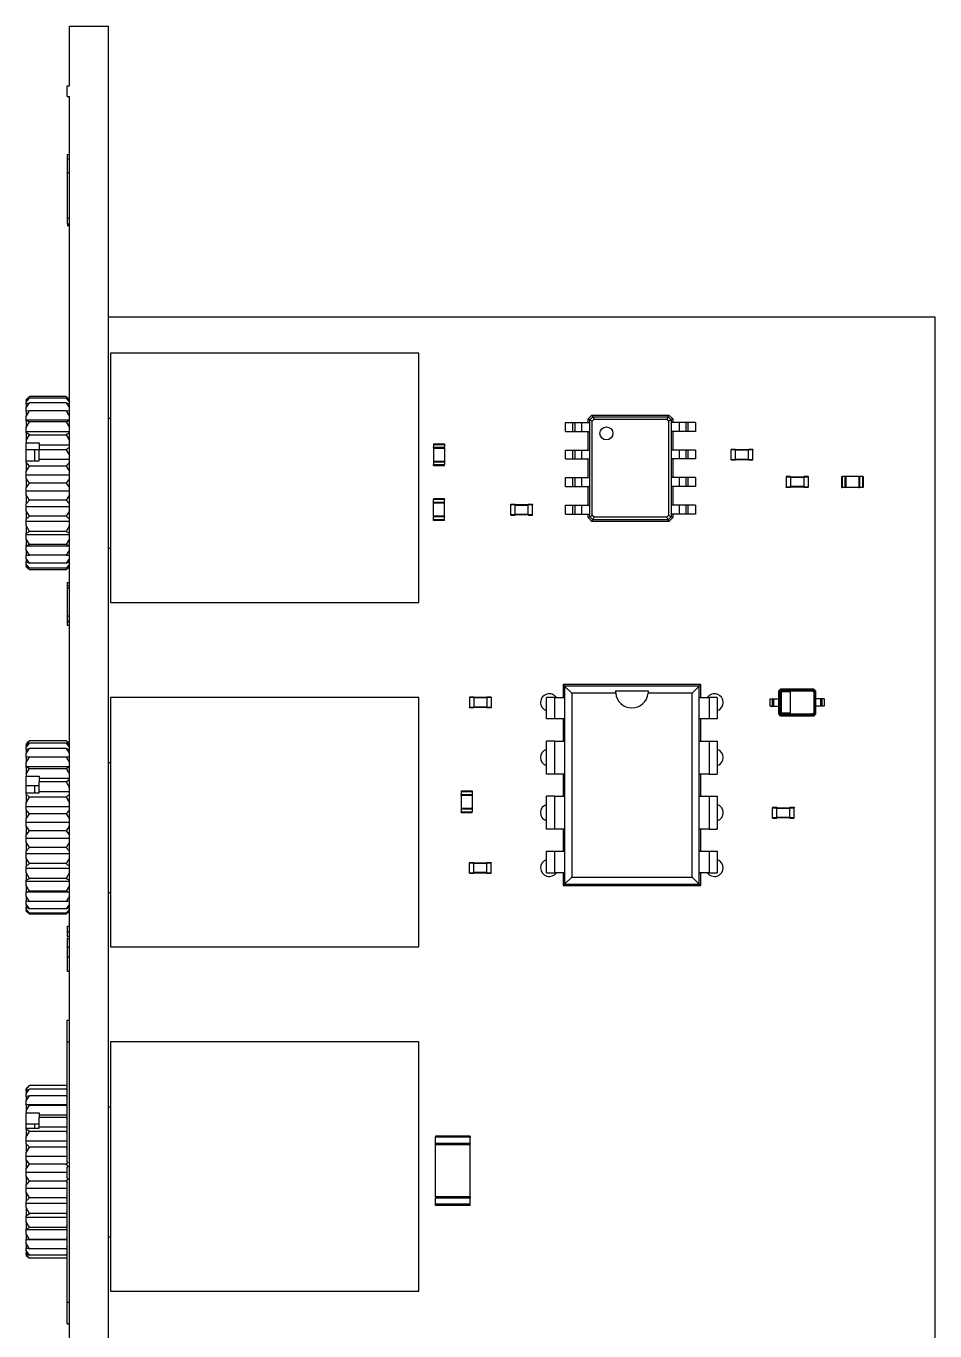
# Model space of a CAD drawing. Extents: x 399 to 630, y 430 to 560.
# Drawn here: x 588.4 to 630.3, y 499.4 to 559.5 of the extents above; entities that cross this region are included whole.
import ezdxf

# ---------------------------------------------------------------- set-up
doc = ezdxf.new("R2010")
doc.units = 0
doc.layers.get('0').update_dxf_attribs({"linetype": 'CONTINUOUS'})

msp = doc.modelspace()

# ---------------------------------------------------------------- linework, layer by layer
at = {"color": 7, "linetype": 'CONTINUOUS'}
for p, q in [((590.442, 556.778), (590.442, 559.528)), ((590.442, 559.528), (592.241, 559.528)), ((592.241, 431.028), (592.241, 559.528)), ((590.342, 556.278), (590.342, 556.778)), ((590.342, 556.778), (590.442, 556.778)), ((590.342, 556.278), (590.442, 556.278)), ((590.442, 495.528), (590.442, 556.278)), ((590.342, 553.604), (590.442, 553.604)), ((590.342, 553.409), (590.442, 553.409)), ((590.342, 552.784), (590.442, 552.784)), ((590.342, 550.688), (590.442, 550.688)), ((590.342, 550.414), (590.442, 550.414)), ((590.342, 550.376), (590.442, 550.376)), ((590.342, 550.338), (590.442, 550.338)), ((592.241, 546.128), (630.341, 546.128)), ((630.341, 546.128), (630.341, 473.738)), ((592.341, 544.458), (592.341, 532.958)), ((606.541, 544.458), (592.341, 544.458)), ((606.541, 532.958), (606.541, 544.458)), ((588.592, 542.458), (588.442, 542.308)), ((588.442, 542.302), (588.592, 542.458)), ((588.442, 542.187), (588.592, 542.381)), ((588.592, 542.381), (588.442, 542.27)), ((588.442, 542.308), (588.442, 542.302)), ((588.442, 542.27), (588.442, 542.302)), ((588.442, 542.27), (588.442, 542.187)), ((588.442, 542.092), (588.442, 542.187)), ((588.442, 541.928), (588.592, 542.154)), ((588.592, 542.154), (588.442, 542.092)), ((588.442, 542.092), (588.442, 541.928)), ((590.292, 542.458), (588.592, 542.458)), ((590.292, 542.381), (588.592, 542.381)), ((590.292, 542.154), (588.592, 542.154)), ((590.442, 542.308), (590.292, 542.458)), ((590.292, 542.458), (590.442, 542.302)), ((590.292, 542.381), (590.442, 542.187)), ((590.442, 542.27), (590.292, 542.381)), ((590.292, 542.154), (590.442, 541.928)), ((590.442, 542.092), (590.292, 542.154)), ((588.442, 541.774), (588.442, 541.928)), ((588.442, 541.536), (588.592, 541.785)), ((588.592, 541.785), (588.442, 541.774)), ((588.442, 541.774), (588.442, 541.536)), ((588.442, 541.358), (588.442, 541.536)), ((590.442, 541.358), (588.442, 541.358)), ((588.442, 541.328), (588.442, 541.358)), ((590.292, 541.785), (588.592, 541.785)), ((590.292, 541.785), (590.442, 541.536)), ((590.442, 541.774), (590.292, 541.785)), ((592.241, 541.458), (592.341, 541.458)), ((614.356, 541.418), (614.531, 541.593)), ((614.356, 541.418), (614.431, 541.38)), ((614.356, 541.253), (614.356, 541.418)), ((614.431, 541.38), (614.569, 541.518)), ((614.431, 541.253), (614.431, 541.38)), ((614.431, 541.38), (614.546, 541.323)), ((614.531, 541.593), (618.081, 541.593)), ((614.531, 541.593), (614.569, 541.518)), ((614.546, 541.323), (614.626, 541.403)), ((614.569, 541.518), (618.044, 541.518)), ((614.569, 541.518), (614.626, 541.403)), ((614.626, 541.403), (617.986, 541.403)), ((618.044, 541.518), (617.986, 541.403)), ((617.986, 541.403), (618.066, 541.323)), ((618.081, 541.593), (618.044, 541.518)), ((618.044, 541.518), (618.181, 541.38)), ((618.181, 541.38), (618.066, 541.323)), ((618.081, 541.593), (618.256, 541.418)), ((618.256, 541.418), (618.181, 541.38)), ((618.181, 541.38), (618.181, 541.253)), ((618.256, 541.418), (618.256, 541.253)), ((588.592, 541.287), (588.442, 541.328)), ((588.442, 541.328), (588.442, 541.026)), ((588.442, 541.026), (588.592, 541.287)), ((588.442, 540.838), (588.442, 541.026)), ((588.442, 540.838), (590.442, 540.838)), ((588.442, 540.773), (588.442, 540.838)), ((588.592, 540.681), (588.442, 540.773)), ((588.442, 540.773), (588.442, 540.417)), ((590.292, 541.287), (588.592, 541.287)), ((590.442, 541.328), (590.292, 541.287)), ((590.292, 541.287), (590.442, 541.026)), ((590.442, 540.773), (590.292, 540.681)), ((613.306, 540.843), (613.306, 541.253)), ((613.306, 541.253), (613.656, 541.253)), ((613.306, 540.843), (613.656, 540.843)), ((613.656, 540.843), (613.656, 541.253)), ((613.656, 541.253), (613.756, 541.253)), ((613.656, 540.843), (613.756, 540.843)), ((613.756, 540.843), (613.756, 541.253)), ((613.756, 541.253), (614.056, 541.253)), ((613.756, 540.843), (614.056, 540.843)), ((614.056, 540.843), (614.056, 541.253)), ((614.056, 541.253), (614.356, 541.253)), ((614.056, 540.843), (614.356, 540.843)), ((614.356, 541.253), (614.431, 541.253)), ((614.356, 540.843), (614.431, 540.843)), ((614.356, 539.983), (614.356, 540.843)), ((614.431, 540.843), (614.431, 541.253)), ((614.431, 539.983), (614.431, 540.843)), ((614.546, 536.963), (614.546, 541.323)), ((618.066, 541.323), (618.066, 536.963)), ((618.181, 541.253), (618.181, 540.843)), ((618.256, 541.253), (618.181, 541.253)), ((618.181, 540.843), (618.181, 539.983)), ((618.256, 540.843), (618.181, 540.843)), ((618.556, 541.253), (618.256, 541.253)), ((618.556, 540.843), (618.256, 540.843)), ((618.256, 540.843), (618.256, 539.983)), ((618.556, 541.253), (618.556, 540.843)), ((618.856, 541.253), (618.556, 541.253)), ((618.856, 540.843), (618.556, 540.843)), ((618.856, 541.253), (618.856, 540.843)), ((618.956, 541.253), (618.856, 541.253)), ((618.956, 540.843), (618.856, 540.843)), ((618.956, 541.253), (618.956, 540.843)), ((619.306, 541.253), (618.956, 541.253)), ((619.306, 540.843), (618.956, 540.843)), ((619.306, 541.253), (619.306, 540.843)), ((588.442, 540.417), (588.592, 540.681)), ((588.442, 540.417), (588.442, 540.318)), ((588.442, 540.318), (589.042, 540.318)), ((588.442, 540.01), (588.442, 540.318)), ((588.592, 540.681), (590.292, 540.681)), ((589.042, 540.318), (589.042, 540.227)), ((589.042, 540.227), (590.442, 540.227)), ((589.042, 540.227), (589.042, 539.99)), ((590.292, 540.681), (590.442, 540.417)), ((607.231, 540.278), (607.731, 540.278)), ((607.231, 540.278), (607.231, 540.243)), ((607.231, 540.243), (607.731, 540.243)), ((607.231, 540.243), (607.231, 540.113)), ((607.731, 540.278), (607.731, 540.243)), ((607.731, 540.243), (607.731, 540.113)), ((588.442, 540.01), (589.042, 540.01)), ((588.442, 539.486), (588.442, 540.01)), ((588.841, 539.486), (588.841, 540.01)), ((590.292, 539.99), (589.042, 539.99)), ((589.042, 539.548), (589.042, 539.99)), ((589.042, 539.486), (589.042, 539.548)), ((590.442, 539.548), (589.042, 539.548)), ((590.442, 540.128), (590.292, 539.99)), ((590.292, 539.99), (590.442, 539.733)), ((607.231, 540.078), (607.231, 540.113)), ((607.231, 540.113), (607.731, 540.113)), ((607.231, 540.078), (607.231, 539.478)), ((607.231, 540.078), (607.731, 540.078)), ((607.731, 540.078), (607.731, 540.113)), ((607.731, 540.078), (607.731, 539.478)), ((613.306, 539.573), (613.306, 539.983)), ((613.306, 539.983), (613.656, 539.983)), ((613.306, 539.573), (613.656, 539.573)), ((613.656, 539.573), (613.656, 539.983)), ((613.656, 539.983), (613.756, 539.983)), ((613.656, 539.573), (613.756, 539.573)), ((613.756, 539.573), (613.756, 539.983)), ((613.756, 539.983), (614.056, 539.983)), ((613.756, 539.573), (614.056, 539.573)), ((614.056, 539.573), (614.056, 539.983)), ((614.056, 539.983), (614.356, 539.983)), ((614.056, 539.573), (614.356, 539.573)), ((614.356, 539.983), (614.431, 539.983)), ((614.356, 538.713), (614.356, 539.573)), ((614.356, 539.573), (614.431, 539.573)), ((614.431, 539.573), (614.431, 539.983)), ((614.431, 538.713), (614.431, 539.573)), ((618.181, 539.983), (618.181, 539.573)), ((618.256, 539.983), (618.181, 539.983)), ((618.181, 539.573), (618.181, 538.713)), ((618.256, 539.573), (618.181, 539.573)), ((618.556, 539.983), (618.256, 539.983)), ((618.556, 539.573), (618.256, 539.573)), ((618.256, 539.573), (618.256, 538.713)), ((618.556, 539.983), (618.556, 539.573)), ((618.856, 539.983), (618.556, 539.983)), ((618.856, 539.573), (618.556, 539.573)), ((618.856, 539.983), (618.856, 539.573)), ((618.956, 539.983), (618.856, 539.983)), ((618.956, 539.573), (618.856, 539.573)), ((618.956, 539.983), (618.956, 539.573)), ((619.306, 539.983), (618.956, 539.983)), ((619.306, 539.573), (618.956, 539.573)), ((619.306, 539.983), (619.306, 539.573)), ((620.951, 540.028), (621.151, 540.028)), ((620.951, 540.028), (620.951, 540.008)), ((620.951, 540.008), (621.151, 540.008)), ((620.951, 539.548), (620.951, 540.008)), ((620.951, 539.548), (621.151, 539.548)), ((620.951, 539.528), (620.951, 539.548)), ((621.151, 540.028), (621.151, 540.008)), ((621.151, 539.548), (621.151, 540.008)), ((621.151, 540.008), (621.751, 540.008)), ((621.151, 539.988), (621.751, 539.988)), ((621.151, 539.568), (621.751, 539.568)), ((621.151, 539.528), (621.151, 539.548)), ((621.151, 539.548), (621.751, 539.548)), ((621.751, 540.028), (621.951, 540.028)), ((621.751, 540.028), (621.751, 540.008)), ((621.751, 540.008), (621.951, 540.008)), ((621.751, 539.548), (621.751, 540.008)), ((621.751, 539.528), (621.751, 539.548)), ((621.751, 539.548), (621.951, 539.548)), ((621.951, 540.028), (621.951, 540.008)), ((621.951, 539.548), (621.951, 540.008)), ((621.951, 539.528), (621.951, 539.548)), ((588.442, 539.486), (589.042, 539.486)), ((588.442, 539.419), (588.442, 539.486)), ((588.592, 539.24), (588.442, 539.419)), ((588.442, 539.419), (588.442, 539)), ((588.442, 539), (588.592, 539.24)), ((588.442, 538.827), (588.442, 539)), ((590.292, 539.24), (588.592, 539.24)), ((590.442, 539.419), (590.292, 539.24)), ((590.292, 539.24), (590.442, 539)), ((607.231, 539.478), (607.231, 539.443)), ((607.231, 539.478), (607.731, 539.478)), ((607.231, 539.443), (607.731, 539.443)), ((607.231, 539.443), (607.231, 539.313)), ((607.231, 539.278), (607.231, 539.313)), ((607.231, 539.313), (607.731, 539.313)), ((607.231, 539.278), (607.731, 539.278)), ((607.731, 539.478), (607.731, 539.443)), ((607.731, 539.443), (607.731, 539.313)), ((607.731, 539.278), (607.731, 539.313)), ((620.951, 539.528), (621.151, 539.528)), ((621.751, 539.528), (621.951, 539.528)), ((590.442, 538.827), (588.442, 538.827)), ((588.442, 538.673), (588.442, 538.827)), ((588.592, 538.459), (588.442, 538.673)), ((588.442, 538.673), (588.442, 538.246)), ((588.442, 538.246), (588.592, 538.459)), ((590.292, 538.459), (588.592, 538.459)), ((590.442, 538.673), (590.292, 538.459)), ((590.292, 538.459), (590.442, 538.246)), ((613.306, 538.303), (613.306, 538.713)), ((613.306, 538.713), (613.656, 538.713)), ((613.656, 538.303), (613.656, 538.713)), ((613.656, 538.713), (613.756, 538.713)), ((613.756, 538.303), (613.756, 538.713)), ((613.756, 538.713), (614.056, 538.713)), ((614.056, 538.303), (614.056, 538.713)), ((614.056, 538.713), (614.356, 538.713)), ((614.356, 538.713), (614.431, 538.713)), ((614.431, 538.303), (614.431, 538.713)), ((618.181, 538.713), (618.181, 538.303)), ((618.256, 538.713), (618.181, 538.713)), ((618.556, 538.713), (618.256, 538.713)), ((618.556, 538.713), (618.556, 538.303)), ((618.856, 538.713), (618.556, 538.713)), ((618.856, 538.713), (618.856, 538.303)), ((618.956, 538.713), (618.856, 538.713)), ((618.956, 538.713), (618.956, 538.303)), ((619.306, 538.713), (618.956, 538.713)), ((619.306, 538.713), (619.306, 538.303)), ((623.491, 538.758), (623.491, 538.738)), ((623.691, 538.758), (623.491, 538.758)), ((623.491, 538.738), (623.491, 538.278)), ((623.691, 538.738), (623.491, 538.738)), ((623.691, 538.758), (623.691, 538.738)), ((623.691, 538.738), (623.691, 538.278)), ((624.291, 538.738), (623.691, 538.738)), ((624.291, 538.718), (623.691, 538.718)), ((624.291, 538.758), (624.291, 538.738)), ((624.491, 538.758), (624.291, 538.758)), ((624.491, 538.738), (624.291, 538.738)), ((624.291, 538.738), (624.291, 538.278)), ((624.491, 538.758), (624.491, 538.738)), ((624.491, 538.738), (624.491, 538.278)), ((626.031, 538.758), (626.031, 538.258)), ((626.031, 538.758), (626.066, 538.758)), ((626.066, 538.758), (626.066, 538.258)), ((626.196, 538.758), (626.066, 538.758)), ((626.196, 538.758), (626.196, 538.258)), ((626.231, 538.758), (626.196, 538.758)), ((626.231, 538.758), (626.231, 538.258)), ((626.831, 538.758), (626.231, 538.758)), ((626.831, 538.758), (626.866, 538.758)), ((626.831, 538.758), (626.831, 538.258)), ((626.866, 538.758), (626.866, 538.258)), ((626.996, 538.758), (626.866, 538.758)), ((626.996, 538.758), (626.996, 538.258)), ((627.031, 538.758), (626.996, 538.758)), ((627.031, 538.758), (627.031, 538.258)), ((588.442, 538.092), (588.442, 538.246)), ((590.442, 538.092), (588.442, 538.092)), ((588.442, 537.919), (588.442, 538.092)), ((588.592, 537.679), (588.442, 537.919)), ((588.442, 537.919), (588.442, 537.5)), ((590.442, 537.919), (590.292, 537.679)), ((613.306, 538.303), (613.656, 538.303)), ((613.656, 538.303), (613.756, 538.303)), ((613.756, 538.303), (614.056, 538.303)), ((614.056, 538.303), (614.356, 538.303)), ((614.356, 538.303), (614.431, 538.303)), ((614.356, 537.443), (614.356, 538.303)), ((614.431, 537.443), (614.431, 538.303)), ((618.181, 538.303), (618.181, 537.443)), ((618.256, 538.303), (618.181, 538.303)), ((618.556, 538.303), (618.256, 538.303)), ((618.256, 538.303), (618.256, 537.443)), ((618.856, 538.303), (618.556, 538.303)), ((618.956, 538.303), (618.856, 538.303)), ((619.306, 538.303), (618.956, 538.303)), ((623.491, 538.258), (623.491, 538.278)), ((623.691, 538.278), (623.491, 538.278)), ((623.691, 538.258), (623.491, 538.258)), ((624.291, 538.298), (623.691, 538.298)), ((623.691, 538.258), (623.691, 538.278)), ((624.291, 538.278), (623.691, 538.278)), ((624.291, 538.258), (624.291, 538.278)), ((624.491, 538.278), (624.291, 538.278)), ((624.491, 538.258), (624.291, 538.258)), ((624.491, 538.258), (624.491, 538.278)), ((626.031, 538.258), (626.066, 538.258)), ((626.196, 538.258), (626.066, 538.258)), ((626.231, 538.258), (626.196, 538.258)), ((626.831, 538.258), (626.231, 538.258)), ((626.831, 538.258), (626.866, 538.258)), ((626.996, 538.258), (626.866, 538.258)), ((627.031, 538.258), (626.996, 538.258)), ((588.442, 537.5), (588.592, 537.679)), ((588.442, 537.371), (588.442, 537.5)), ((590.442, 537.371), (588.442, 537.371)), ((588.442, 537.186), (588.442, 537.371)), ((588.592, 536.929), (588.442, 537.186)), ((588.442, 537.186), (588.442, 536.791)), ((590.292, 537.679), (588.592, 537.679)), ((590.292, 537.679), (590.442, 537.5)), ((590.442, 537.186), (590.292, 536.929)), ((607.231, 537.738), (607.231, 537.703)), ((607.731, 537.738), (607.231, 537.738)), ((607.731, 537.703), (607.231, 537.703)), ((607.231, 537.573), (607.231, 537.703)), ((607.231, 537.538), (607.231, 537.573)), ((607.731, 537.573), (607.231, 537.573)), ((607.231, 536.938), (607.231, 537.538)), ((607.731, 537.538), (607.231, 537.538)), ((607.731, 537.738), (607.731, 537.703)), ((607.731, 537.573), (607.731, 537.703)), ((607.731, 537.538), (607.731, 537.573)), ((607.731, 536.938), (607.731, 537.538)), ((610.791, 537.488), (610.991, 537.488)), ((610.791, 537.488), (610.791, 537.468)), ((610.791, 537.468), (610.991, 537.468)), ((610.791, 537.008), (610.791, 537.468)), ((610.991, 537.488), (610.991, 537.468)), ((610.991, 537.008), (610.991, 537.468)), ((610.991, 537.468), (611.591, 537.468)), ((610.991, 537.448), (611.591, 537.448)), ((611.591, 537.488), (611.791, 537.488)), ((611.591, 537.488), (611.591, 537.468)), ((611.591, 537.468), (611.791, 537.468)), ((611.591, 537.008), (611.591, 537.468)), ((611.791, 537.488), (611.791, 537.468)), ((611.791, 537.008), (611.791, 537.468)), ((613.306, 537.033), (613.306, 537.443)), ((613.306, 537.443), (613.656, 537.443)), ((613.656, 537.033), (613.656, 537.443)), ((613.656, 537.443), (613.756, 537.443)), ((613.756, 537.033), (613.756, 537.443)), ((613.756, 537.443), (614.056, 537.443)), ((614.056, 537.033), (614.056, 537.443)), ((614.056, 537.443), (614.356, 537.443)), ((614.356, 537.443), (614.431, 537.443)), ((614.431, 537.033), (614.431, 537.443)), ((618.181, 537.443), (618.181, 537.033)), ((618.256, 537.443), (618.181, 537.443)), ((618.556, 537.443), (618.256, 537.443)), ((618.556, 537.443), (618.556, 537.033)), ((618.856, 537.443), (618.556, 537.443)), ((618.856, 537.443), (618.856, 537.033)), ((618.956, 537.443), (618.856, 537.443)), ((618.956, 537.443), (618.956, 537.033)), ((619.306, 537.443), (618.956, 537.443)), ((619.306, 537.443), (619.306, 537.033)), ((588.442, 536.791), (588.592, 536.929)), ((588.442, 536.691), (588.442, 536.791)), ((590.442, 536.691), (588.442, 536.691)), ((588.442, 536.501), (588.442, 536.691)), ((590.292, 536.929), (588.592, 536.929)), ((590.292, 536.929), (590.442, 536.791)), ((607.731, 536.938), (607.231, 536.938)), ((607.231, 536.938), (607.231, 536.903)), ((607.731, 536.903), (607.231, 536.903)), ((607.231, 536.773), (607.231, 536.903)), ((607.231, 536.738), (607.231, 536.773)), ((607.731, 536.773), (607.231, 536.773)), ((607.731, 536.738), (607.231, 536.738)), ((607.731, 536.938), (607.731, 536.903)), ((607.731, 536.773), (607.731, 536.903)), ((607.731, 536.738), (607.731, 536.773)), ((610.791, 536.988), (610.791, 537.008)), ((610.791, 537.008), (610.991, 537.008)), ((610.791, 536.988), (610.991, 536.988)), ((610.991, 537.028), (611.591, 537.028)), ((610.991, 536.988), (610.991, 537.008)), ((610.991, 537.008), (611.591, 537.008)), ((611.591, 537.008), (611.791, 537.008)), ((611.591, 536.988), (611.591, 537.008)), ((611.591, 536.988), (611.791, 536.988)), ((611.791, 536.988), (611.791, 537.008)), ((613.306, 537.033), (613.656, 537.033)), ((613.656, 537.033), (613.756, 537.033)), ((613.756, 537.033), (614.056, 537.033)), ((614.056, 537.033), (614.356, 537.033)), ((614.356, 536.868), (614.356, 537.033)), ((614.356, 537.033), (614.431, 537.033)), ((614.356, 536.868), (614.431, 536.905)), ((614.531, 536.693), (614.356, 536.868)), ((614.431, 536.905), (614.431, 537.033)), ((614.431, 536.905), (614.546, 536.963)), ((614.569, 536.768), (614.431, 536.905)), ((614.531, 536.693), (614.569, 536.768)), ((618.081, 536.693), (614.531, 536.693)), ((614.626, 536.883), (614.546, 536.963)), ((614.569, 536.768), (614.626, 536.883)), ((618.044, 536.768), (614.569, 536.768)), ((617.986, 536.883), (614.626, 536.883)), ((618.066, 536.963), (617.986, 536.883)), ((618.044, 536.768), (617.986, 536.883)), ((618.181, 536.905), (618.044, 536.768)), ((618.081, 536.693), (618.044, 536.768)), ((618.181, 536.905), (618.066, 536.963)), ((618.256, 536.868), (618.081, 536.693)), ((618.181, 537.033), (618.181, 536.905)), ((618.256, 537.033), (618.181, 537.033)), ((618.256, 536.868), (618.181, 536.905)), ((618.556, 537.033), (618.256, 537.033)), ((618.256, 537.033), (618.256, 536.868)), ((618.856, 537.033), (618.556, 537.033)), ((618.956, 537.033), (618.856, 537.033)), ((619.306, 537.033), (618.956, 537.033)), ((588.592, 536.237), (588.442, 536.501)), ((588.442, 536.501), (588.442, 536.146)), ((588.442, 536.146), (588.592, 536.237)), ((588.442, 536.08), (588.442, 536.146)), ((590.442, 536.08), (588.442, 536.08)), ((588.442, 535.892), (588.442, 536.08)), ((590.292, 536.237), (588.592, 536.237)), ((590.442, 536.501), (590.292, 536.237)), ((590.292, 536.237), (590.442, 536.146)), ((588.592, 535.631), (588.442, 535.892)), ((588.442, 535.892), (588.442, 535.59)), ((588.442, 535.59), (588.592, 535.631)), ((588.442, 535.56), (588.442, 535.59)), ((590.442, 535.56), (588.442, 535.56)), ((588.442, 535.381), (588.442, 535.56)), ((588.592, 535.133), (588.442, 535.381)), ((588.442, 535.381), (588.442, 535.144)), ((590.292, 535.631), (588.592, 535.631)), ((590.442, 535.892), (590.292, 535.631)), ((590.292, 535.631), (590.442, 535.59)), ((590.442, 535.381), (590.292, 535.133)), ((592.241, 535.458), (592.341, 535.458)), ((588.442, 535.144), (588.592, 535.133)), ((588.442, 534.989), (588.442, 535.144)), ((588.592, 534.763), (588.442, 534.989)), ((588.442, 534.989), (588.442, 534.825)), ((588.442, 534.825), (588.592, 534.763)), ((588.442, 534.73), (588.442, 534.825)), ((590.292, 535.133), (588.592, 535.133)), ((590.292, 534.763), (588.592, 534.763)), ((590.292, 535.133), (590.442, 535.144)), ((590.442, 534.989), (590.292, 534.763)), ((590.292, 534.763), (590.442, 534.825)), ((588.592, 534.535), (588.442, 534.73)), ((588.442, 534.73), (588.442, 534.646)), ((588.442, 534.646), (588.592, 534.535)), ((588.442, 534.614), (588.442, 534.646)), ((588.592, 534.458), (588.442, 534.614)), ((588.442, 534.614), (588.442, 534.608)), ((588.442, 534.608), (588.592, 534.458)), ((590.292, 534.535), (588.592, 534.535)), ((590.292, 534.458), (588.592, 534.458)), ((590.442, 534.73), (590.292, 534.535)), ((590.292, 534.535), (590.442, 534.646)), ((590.442, 534.614), (590.292, 534.458)), ((590.292, 534.458), (590.442, 534.608)), ((590.342, 533.882), (590.442, 533.882)), ((590.342, 533.739), (590.442, 533.739)), ((590.342, 533.639), (590.442, 533.639)), ((592.341, 532.958), (606.541, 532.958)), ((590.342, 532.342), (590.442, 532.342)), ((590.342, 532.093), (590.442, 532.093)), ((590.342, 532.061), (590.442, 532.061)), ((590.342, 531.907), (590.442, 531.907)), ((613.196, 529.173), (613.271, 529.098)), ((619.546, 529.173), (613.196, 529.173)), ((613.196, 529.173), (613.196, 528.576)), ((613.271, 529.098), (613.595, 528.774)), ((619.471, 529.098), (613.271, 529.098)), ((613.271, 529.098), (613.271, 528.576)), ((615.625, 528.774), (613.595, 528.774)), ((613.595, 528.774), (613.595, 520.302)), ((615.622, 528.88), (617.121, 528.88)), ((619.148, 528.774), (617.118, 528.774)), ((619.471, 529.098), (619.148, 528.774)), ((619.148, 520.302), (619.148, 528.774)), ((619.546, 529.173), (619.471, 529.098)), ((619.471, 528.576), (619.471, 529.098)), ((619.546, 528.576), (619.546, 529.173)), ((623.141, 528.878), (623.236, 528.973)), ((623.141, 528.878), (623.166, 528.865)), ((623.141, 528.523), (623.141, 528.878)), ((623.166, 528.865), (623.249, 528.948)), ((623.166, 528.865), (623.226, 528.836)), ((623.166, 528.523), (623.166, 528.865)), ((623.226, 528.836), (623.279, 528.888)), ((623.226, 527.86), (623.226, 528.836)), ((623.236, 528.973), (623.249, 528.948)), ((623.236, 528.973), (624.746, 528.973)), ((623.249, 528.948), (624.734, 528.948)), ((623.249, 528.948), (623.279, 528.888)), ((623.676, 528.838), (623.276, 528.838)), ((623.276, 527.858), (623.276, 528.838)), ((623.279, 528.888), (624.704, 528.888)), ((623.676, 527.858), (623.676, 528.838)), ((624.734, 528.948), (624.704, 528.888)), ((624.704, 528.888), (624.757, 528.836)), ((624.746, 528.973), (624.734, 528.948)), ((624.734, 528.948), (624.816, 528.865)), ((624.746, 528.973), (624.841, 528.878)), ((624.816, 528.865), (624.757, 528.836)), ((624.757, 528.836), (624.757, 527.86)), ((624.841, 528.878), (624.816, 528.865)), ((624.816, 528.865), (624.816, 528.523)), ((624.841, 528.878), (624.841, 528.523)), ((592.341, 528.583), (592.341, 517.083)), ((606.541, 528.583), (592.341, 528.583)), ((606.541, 517.083), (606.541, 528.583)), ((608.886, 528.598), (608.886, 528.578)), ((609.086, 528.598), (608.886, 528.598)), ((608.886, 528.578), (608.886, 528.118)), ((609.086, 528.578), (608.886, 528.578)), ((609.086, 528.118), (608.886, 528.118)), ((608.886, 528.098), (608.886, 528.118)), ((609.086, 528.598), (609.086, 528.578)), ((609.086, 528.578), (609.086, 528.118)), ((609.686, 528.578), (609.086, 528.578)), ((609.686, 528.558), (609.086, 528.558)), ((609.686, 528.138), (609.086, 528.138)), ((609.086, 528.098), (609.086, 528.118)), ((609.686, 528.118), (609.086, 528.118)), ((609.686, 528.598), (609.686, 528.578)), ((609.886, 528.598), (609.686, 528.598)), ((609.686, 528.578), (609.686, 528.118)), ((609.886, 528.578), (609.686, 528.578)), ((609.686, 528.098), (609.686, 528.118)), ((609.886, 528.118), (609.686, 528.118)), ((609.886, 528.598), (609.886, 528.578)), ((609.886, 528.578), (609.886, 528.118)), ((609.886, 528.098), (609.886, 528.118)), ((612.434, 527.586), (612.434, 528.576)), ((612.815, 528.576), (612.434, 528.576)), ((612.815, 527.586), (612.815, 528.576)), ((612.815, 528.576), (613.196, 528.576)), ((613.196, 528.576), (613.271, 528.576)), ((613.271, 528.576), (613.271, 527.586)), ((619.471, 527.586), (619.471, 528.576)), ((619.471, 528.576), (619.546, 528.576)), ((619.546, 528.576), (619.927, 528.576)), ((619.927, 528.576), (619.927, 527.586)), ((620.308, 528.576), (619.927, 528.576)), ((620.308, 528.576), (620.308, 527.586)), ((622.741, 528.173), (622.741, 528.523)), ((622.741, 528.523), (622.851, 528.523)), ((622.741, 528.173), (622.851, 528.173)), ((622.851, 528.173), (622.851, 528.523)), ((622.851, 528.523), (622.921, 528.523)), ((622.851, 528.173), (622.921, 528.173)), ((622.921, 528.173), (622.921, 528.523)), ((622.921, 528.523), (623.141, 528.523)), ((622.921, 528.173), (623.141, 528.173)), ((623.141, 528.523), (623.166, 528.523)), ((623.141, 528.173), (623.141, 528.523)), ((623.141, 528.173), (623.166, 528.173)), ((623.141, 527.818), (623.141, 528.173)), ((623.166, 528.173), (623.166, 528.523)), ((623.166, 527.83), (623.166, 528.173)), ((624.816, 528.523), (624.816, 528.173)), ((624.841, 528.523), (624.816, 528.523)), ((624.816, 528.173), (624.816, 527.83)), ((624.841, 528.173), (624.816, 528.173)), ((624.841, 528.523), (624.841, 528.173)), ((625.061, 528.523), (624.841, 528.523)), ((625.061, 528.173), (624.841, 528.173)), ((624.841, 528.173), (624.841, 527.818)), ((625.061, 528.523), (625.061, 528.173)), ((625.131, 528.523), (625.061, 528.523)), ((625.131, 528.173), (625.061, 528.173)), ((625.131, 528.523), (625.131, 528.173)), ((625.241, 528.523), (625.131, 528.523)), ((625.241, 528.173), (625.131, 528.173)), ((625.241, 528.523), (625.241, 528.173)), ((609.086, 528.098), (608.886, 528.098)), ((609.886, 528.098), (609.686, 528.098)), ((612.815, 527.586), (612.434, 527.586)), ((613.196, 527.586), (612.815, 527.586)), ((613.196, 527.586), (613.196, 526.57)), ((613.271, 527.586), (613.196, 527.586)), ((613.271, 527.586), (613.271, 526.57)), ((619.471, 526.57), (619.471, 527.586)), ((619.546, 527.586), (619.471, 527.586)), ((619.927, 527.586), (619.546, 527.586)), ((619.546, 526.57), (619.546, 527.586)), ((620.308, 527.586), (619.927, 527.586)), ((623.141, 527.818), (623.166, 527.83)), ((623.236, 527.723), (623.141, 527.818)), ((623.166, 527.83), (623.226, 527.86)), ((623.249, 527.748), (623.166, 527.83)), ((623.279, 527.808), (623.226, 527.86)), ((623.236, 527.723), (623.249, 527.748)), ((624.746, 527.723), (623.236, 527.723)), ((623.249, 527.748), (623.279, 527.808)), ((624.734, 527.748), (623.249, 527.748)), ((623.676, 527.858), (623.276, 527.858)), ((624.704, 527.808), (623.279, 527.808)), ((624.757, 527.86), (624.704, 527.808)), ((624.734, 527.748), (624.704, 527.808)), ((624.816, 527.83), (624.734, 527.748)), ((624.746, 527.723), (624.734, 527.748)), ((624.841, 527.818), (624.746, 527.723)), ((624.816, 527.83), (624.757, 527.86)), ((624.841, 527.818), (624.816, 527.83)), ((588.442, 526.417), (588.592, 526.58)), ((588.491, 526.482), (588.442, 526.433)), ((588.442, 526.274), (588.592, 526.475)), ((588.592, 526.475), (588.442, 526.372)), ((588.442, 526.433), (588.442, 526.417)), ((588.442, 526.372), (588.442, 526.417)), ((588.442, 526.372), (588.442, 526.274)), ((588.592, 526.58), (588.492, 526.481)), ((590.292, 526.58), (588.592, 526.58)), ((590.292, 526.475), (588.592, 526.475)), ((590.292, 526.58), (590.442, 526.417)), ((590.392, 526.481), (590.292, 526.58)), ((590.292, 526.475), (590.442, 526.274)), ((590.442, 526.372), (590.292, 526.475)), ((590.442, 526.433), (590.393, 526.482)), ((612.434, 525.046), (612.434, 526.57)), ((612.815, 526.57), (612.434, 526.57)), ((612.815, 525.046), (612.815, 526.57)), ((612.815, 526.57), (613.196, 526.57)), ((613.196, 526.57), (613.271, 526.57)), ((613.271, 526.57), (613.271, 525.046)), ((619.471, 525.046), (619.471, 526.57)), ((619.471, 526.57), (619.546, 526.57)), ((619.546, 526.57), (619.927, 526.57)), ((619.927, 526.57), (620.308, 526.57)), ((619.927, 526.57), (619.927, 525.046)), ((620.308, 526.57), (620.308, 525.046)), ((588.442, 526.167), (588.442, 526.274)), ((588.442, 525.989), (588.592, 526.22)), ((588.592, 526.22), (588.442, 526.167)), ((588.442, 526.167), (588.442, 525.989)), ((588.442, 525.824), (588.442, 525.989)), ((588.442, 525.573), (588.592, 525.825)), ((588.592, 525.825), (588.442, 525.824)), ((588.442, 525.824), (588.442, 525.573)), ((590.292, 526.22), (588.592, 526.22)), ((590.292, 525.825), (588.592, 525.825)), ((590.292, 526.22), (590.442, 525.989)), ((590.442, 526.167), (590.292, 526.22)), ((590.292, 525.825), (590.442, 525.573)), ((590.442, 525.824), (590.292, 525.825)), ((588.442, 525.392), (588.442, 525.573)), ((588.442, 525.392), (590.442, 525.392)), ((588.442, 525.356), (588.442, 525.392)), ((588.592, 525.306), (588.442, 525.356)), ((588.442, 525.356), (588.442, 525.043)), ((588.442, 525.043), (588.592, 525.306)), ((588.592, 525.306), (590.292, 525.306)), ((590.442, 525.356), (590.292, 525.306)), ((590.292, 525.306), (590.442, 525.043)), ((592.241, 525.583), (592.341, 525.583)), ((588.442, 525.043), (588.442, 524.944)), ((588.442, 524.944), (589.042, 524.944)), ((588.442, 524.522), (588.442, 524.944)), ((588.442, 524.522), (589.042, 524.522)), ((588.442, 524.178), (588.442, 524.522)), ((588.841, 524.178), (588.841, 524.522)), ((589.042, 524.944), (589.042, 524.854)), ((589.042, 524.854), (590.442, 524.854)), ((589.042, 524.854), (589.042, 524.682)), ((590.292, 524.682), (589.042, 524.682)), ((589.042, 524.228), (589.042, 524.682)), ((590.442, 524.782), (590.292, 524.682)), ((590.292, 524.682), (590.442, 524.418)), ((612.815, 525.046), (612.434, 525.046)), ((613.196, 525.046), (612.815, 525.046)), ((613.196, 525.046), (613.196, 524.03)), ((613.271, 525.046), (613.196, 525.046)), ((613.271, 525.046), (613.271, 524.03)), ((619.471, 524.03), (619.471, 525.046)), ((619.546, 525.046), (619.471, 525.046)), ((619.927, 525.046), (619.546, 525.046)), ((619.546, 524.03), (619.546, 525.046)), ((619.927, 525.046), (620.308, 525.046)), ((588.442, 524.178), (589.042, 524.178)), ((588.442, 524.123), (588.442, 524.178)), ((588.592, 523.977), (588.442, 524.123)), ((588.442, 524.123), (588.442, 523.722)), ((588.442, 523.722), (588.592, 523.977)), ((590.292, 523.977), (588.592, 523.977)), ((589.042, 524.178), (589.042, 524.228)), ((590.442, 524.228), (589.042, 524.228)), ((590.442, 524.123), (590.292, 523.977)), ((590.292, 523.977), (590.442, 523.722)), ((608.501, 524.278), (609.001, 524.278)), ((608.501, 524.278), (608.501, 524.243)), ((608.501, 524.243), (609.001, 524.243)), ((608.501, 524.243), (608.501, 524.113)), ((608.501, 524.113), (609.001, 524.113)), ((608.501, 524.078), (608.501, 524.113)), ((608.501, 524.078), (608.501, 523.478)), ((608.501, 524.078), (609.001, 524.078)), ((609.001, 524.278), (609.001, 524.243)), ((609.001, 524.243), (609.001, 524.113)), ((609.001, 524.078), (609.001, 524.113)), ((609.001, 524.078), (609.001, 523.478)), ((612.434, 522.506), (612.434, 524.03)), ((612.815, 524.03), (612.434, 524.03)), ((612.815, 522.506), (612.815, 524.03)), ((612.815, 524.03), (613.196, 524.03)), ((613.196, 524.03), (613.271, 524.03)), ((613.271, 524.03), (613.271, 522.506)), ((619.471, 522.506), (619.471, 524.03)), ((619.471, 524.03), (619.546, 524.03)), ((619.546, 524.03), (619.927, 524.03)), ((619.927, 524.03), (619.927, 522.506)), ((619.927, 524.03), (620.308, 524.03)), ((620.308, 524.03), (620.308, 522.506)), ((588.442, 523.539), (588.442, 523.722)), ((590.442, 523.539), (588.442, 523.539)), ((588.442, 523.405), (588.442, 523.539)), ((588.592, 523.219), (588.442, 523.405)), ((588.442, 523.405), (588.442, 522.983)), ((590.442, 523.405), (590.292, 523.219)), ((608.501, 523.478), (609.001, 523.478)), ((608.501, 523.478), (608.501, 523.443)), ((608.501, 523.443), (608.501, 523.313)), ((608.501, 523.443), (609.001, 523.443)), ((608.501, 523.278), (608.501, 523.313)), ((608.501, 523.313), (609.001, 523.313)), ((609.001, 523.478), (609.001, 523.443)), ((609.001, 523.443), (609.001, 523.313)), ((609.001, 523.278), (609.001, 523.313)), ((622.856, 523.518), (623.056, 523.518)), ((622.856, 523.518), (622.856, 523.498)), ((622.856, 523.498), (623.056, 523.498)), ((622.856, 523.038), (622.856, 523.498)), ((623.056, 523.518), (623.056, 523.498)), ((623.056, 523.038), (623.056, 523.498)), ((623.056, 523.498), (623.656, 523.498)), ((623.056, 523.478), (623.656, 523.478)), ((623.656, 523.518), (623.856, 523.518)), ((623.656, 523.518), (623.656, 523.498)), ((623.656, 523.498), (623.856, 523.498)), ((623.656, 523.038), (623.656, 523.498)), ((623.856, 523.518), (623.856, 523.498)), ((623.856, 523.038), (623.856, 523.498)), ((588.442, 522.983), (588.592, 523.219)), ((588.442, 522.813), (588.442, 522.983)), ((590.442, 522.813), (588.442, 522.813)), ((588.442, 522.655), (588.442, 522.813)), ((590.292, 523.219), (588.592, 523.219)), ((590.292, 523.219), (590.442, 522.983)), ((608.501, 523.278), (609.001, 523.278)), ((622.856, 523.038), (623.056, 523.038)), ((622.856, 523.018), (622.856, 523.038)), ((622.856, 523.018), (623.056, 523.018)), ((623.056, 523.058), (623.656, 523.058)), ((623.056, 523.018), (623.056, 523.038)), ((623.056, 523.038), (623.656, 523.038)), ((623.656, 523.038), (623.856, 523.038)), ((623.656, 523.018), (623.656, 523.038)), ((623.656, 523.018), (623.856, 523.018)), ((623.856, 523.018), (623.856, 523.038)), ((588.592, 522.436), (588.442, 522.655)), ((588.442, 522.655), (588.442, 522.228)), ((588.442, 522.228), (588.592, 522.436)), ((588.442, 522.079), (588.442, 522.228)), ((590.292, 522.436), (588.592, 522.436)), ((590.442, 522.655), (590.292, 522.436)), ((590.292, 522.436), (590.442, 522.228)), ((612.815, 522.506), (612.434, 522.506)), ((613.196, 522.506), (612.815, 522.506)), ((613.271, 522.506), (613.196, 522.506)), ((613.196, 522.506), (613.196, 521.49)), ((613.271, 522.506), (613.271, 521.49)), ((619.471, 521.49), (619.471, 522.506)), ((619.546, 522.506), (619.471, 522.506)), ((619.927, 522.506), (619.546, 522.506)), ((619.546, 521.49), (619.546, 522.506)), ((619.927, 522.506), (620.308, 522.506)), ((590.442, 522.079), (588.442, 522.079)), ((588.442, 521.903), (588.442, 522.079)), ((588.592, 521.659), (588.442, 521.903)), ((588.442, 521.903), (588.442, 521.487)), ((588.442, 521.487), (588.592, 521.659)), ((590.292, 521.659), (588.592, 521.659)), ((590.442, 521.903), (590.292, 521.659)), ((590.292, 521.659), (590.442, 521.487)), ((588.442, 521.363), (588.442, 521.487)), ((590.442, 521.363), (588.442, 521.363)), ((588.442, 521.177), (588.442, 521.363)), ((588.592, 520.917), (588.442, 521.177)), ((588.442, 521.177), (588.442, 520.788)), ((588.442, 520.788), (588.592, 520.917)), ((590.292, 520.917), (588.592, 520.917)), ((590.442, 521.177), (590.292, 520.917)), ((590.292, 520.917), (590.442, 520.788)), ((608.886, 520.978), (609.086, 520.978)), ((608.886, 520.978), (608.886, 520.958)), ((608.886, 520.958), (609.086, 520.958)), ((608.886, 520.498), (608.886, 520.958)), ((609.086, 520.978), (609.086, 520.958)), ((609.086, 520.498), (609.086, 520.958)), ((609.086, 520.958), (609.686, 520.958)), ((609.086, 520.938), (609.686, 520.938)), ((609.686, 520.978), (609.886, 520.978)), ((609.686, 520.978), (609.686, 520.958)), ((609.686, 520.958), (609.886, 520.958)), ((609.686, 520.498), (609.686, 520.958)), ((609.886, 520.978), (609.886, 520.958)), ((609.886, 520.498), (609.886, 520.958)), ((612.434, 520.499), (612.434, 521.49)), ((612.434, 521.49), (612.815, 521.49)), ((612.815, 520.499), (612.815, 521.49)), ((612.815, 521.49), (613.196, 521.49)), ((613.196, 521.49), (613.271, 521.49)), ((613.271, 521.49), (613.271, 520.499)), ((619.471, 520.499), (619.471, 521.49)), ((619.471, 521.49), (619.546, 521.49)), ((619.546, 521.49), (619.927, 521.49)), ((619.927, 521.49), (620.308, 521.49)), ((619.927, 521.49), (619.927, 520.499)), ((620.308, 521.49), (620.308, 520.499)), ((588.442, 520.695), (588.442, 520.788)), ((590.442, 520.695), (588.442, 520.695)), ((588.442, 520.505), (588.442, 520.695)), ((588.592, 520.24), (588.442, 520.505)), ((588.442, 520.505), (588.442, 520.158)), ((590.442, 520.505), (590.292, 520.24)), ((608.886, 520.478), (608.886, 520.498)), ((608.886, 520.498), (609.086, 520.498)), ((608.886, 520.478), (609.086, 520.478)), ((609.086, 520.518), (609.686, 520.518)), ((609.086, 520.478), (609.086, 520.498)), ((609.086, 520.498), (609.686, 520.498)), ((609.686, 520.498), (609.886, 520.498)), ((609.686, 520.478), (609.686, 520.498)), ((609.686, 520.478), (609.886, 520.478)), ((609.886, 520.478), (609.886, 520.498)), ((612.434, 520.499), (612.815, 520.499)), ((613.196, 520.499), (612.815, 520.499)), ((613.271, 520.499), (613.196, 520.499)), ((613.196, 520.499), (613.196, 519.903)), ((613.271, 520.499), (613.271, 519.978)), ((613.271, 519.978), (613.595, 520.302)), ((613.595, 520.302), (619.148, 520.302)), ((619.471, 519.978), (619.148, 520.302)), ((619.471, 519.978), (619.471, 520.499)), ((619.546, 520.499), (619.471, 520.499)), ((619.927, 520.499), (619.546, 520.499)), ((619.546, 519.903), (619.546, 520.499)), ((619.927, 520.499), (620.308, 520.499)), ((588.442, 520.158), (588.592, 520.24)), ((588.442, 520.099), (588.442, 520.158)), ((590.442, 520.099), (588.442, 520.099)), ((588.442, 519.912), (588.442, 520.099)), ((588.592, 519.653), (588.442, 519.912)), ((588.442, 519.912), (588.442, 519.621)), ((590.292, 520.24), (588.592, 520.24)), ((590.292, 520.24), (590.442, 520.158)), ((590.442, 519.912), (590.292, 519.653)), ((613.196, 519.903), (613.271, 519.978)), ((613.196, 519.903), (619.546, 519.903)), ((613.271, 519.978), (619.471, 519.978)), ((619.546, 519.903), (619.471, 519.978)), ((588.442, 519.621), (588.592, 519.653)), ((588.442, 519.599), (588.442, 519.621)), ((590.442, 519.599), (588.442, 519.599)), ((588.442, 519.423), (588.442, 519.599)), ((588.592, 519.178), (588.442, 519.423)), ((588.442, 519.423), (588.442, 519.198)), ((588.442, 519.198), (588.592, 519.178)), ((588.442, 519.054), (588.442, 519.198)), ((590.292, 519.653), (588.592, 519.653)), ((590.292, 519.178), (588.592, 519.178)), ((590.292, 519.653), (590.442, 519.621)), ((590.442, 519.423), (590.292, 519.178)), ((590.292, 519.178), (590.442, 519.198)), ((592.241, 519.583), (592.341, 519.583)), ((588.592, 518.834), (588.442, 519.054)), ((588.442, 519.054), (588.442, 518.905)), ((588.442, 518.905), (588.592, 518.834)), ((588.442, 518.822), (588.442, 518.905)), ((588.592, 518.634), (588.442, 518.822)), ((588.442, 518.822), (588.442, 518.754)), ((588.442, 518.754), (588.592, 518.634)), ((588.442, 518.734), (588.442, 518.754)), ((588.592, 518.586), (588.442, 518.734)), ((588.442, 518.734), (588.442, 518.733)), ((588.442, 518.733), (588.491, 518.684)), ((590.292, 518.834), (588.592, 518.834)), ((590.292, 518.634), (588.592, 518.634)), ((590.292, 518.586), (588.592, 518.586)), ((590.442, 519.054), (590.292, 518.834)), ((590.292, 518.834), (590.442, 518.905)), ((590.442, 518.822), (590.292, 518.634)), ((590.292, 518.634), (590.442, 518.754)), ((590.442, 518.734), (590.292, 518.586)), ((590.393, 518.684), (590.442, 518.733)), ((590.342, 518.032), (590.442, 518.032)), ((590.342, 517.789), (590.442, 517.789)), ((590.342, 517.577), (590.442, 517.577)), ((590.342, 517.51), (590.342, 517.448)), ((590.342, 517.448), (590.442, 517.448)), ((590.342, 517.067), (590.442, 517.067)), ((592.341, 517.083), (606.541, 517.083)), ((590.342, 516.62), (590.442, 516.62)), ((590.342, 515.956), (590.442, 515.956)), ((590.342, 512.708), (590.342, 513.708)), ((590.342, 513.708), (590.442, 513.708)), ((590.342, 507.166), (590.342, 512.708)), ((590.342, 512.708), (590.442, 512.708)), ((592.341, 512.708), (592.341, 501.208)), ((606.541, 512.708), (592.341, 512.708)), ((606.541, 501.208), (606.541, 512.708)), ((588.442, 510.555), (588.592, 510.691)), ((588.442, 510.508), (588.592, 510.686)), ((588.592, 510.686), (588.442, 510.553)), ((590.292, 510.691), (588.592, 510.691)), ((590.292, 510.686), (588.592, 510.686)), ((590.292, 510.691), (590.342, 510.646)), ((590.292, 510.686), (590.342, 510.627)), ((590.342, 510.642), (590.292, 510.686)), ((588.442, 510.553), (588.442, 510.555)), ((588.442, 510.553), (588.442, 510.508)), ((588.442, 510.315), (588.592, 510.527)), ((588.592, 510.527), (588.442, 510.442)), ((588.442, 510.442), (588.442, 510.508)), ((588.442, 510.442), (588.442, 510.315)), ((588.442, 510.187), (588.442, 510.315)), ((588.442, 509.983), (588.592, 510.222)), ((588.592, 510.222), (588.442, 510.187)), ((588.442, 510.187), (588.442, 509.983)), ((590.292, 510.527), (588.592, 510.527)), ((590.292, 510.222), (588.592, 510.222)), ((590.292, 510.527), (590.342, 510.456)), ((590.342, 510.499), (590.292, 510.527)), ((590.292, 510.222), (590.342, 510.142)), ((590.342, 510.21), (590.292, 510.222)), ((588.442, 509.811), (588.442, 509.983)), ((588.442, 509.811), (590.342, 509.811)), ((588.442, 509.799), (588.442, 509.811)), ((588.592, 509.782), (588.442, 509.799)), ((588.442, 509.799), (588.442, 509.525)), ((588.442, 509.525), (588.592, 509.782)), ((588.442, 509.525), (588.442, 509.428)), ((588.592, 509.782), (590.292, 509.782)), ((590.342, 509.787), (590.292, 509.782)), ((590.292, 509.782), (590.342, 509.696)), ((592.241, 509.708), (592.341, 509.708)), ((588.442, 509.428), (589.042, 509.428)), ((588.442, 508.923), (588.442, 509.428)), ((588.442, 508.923), (589.042, 508.923)), ((588.442, 508.729), (588.442, 508.923)), ((588.841, 508.729), (588.841, 508.923)), ((589.042, 509.428), (589.042, 509.34)), ((589.042, 509.34), (590.342, 509.34)), ((589.042, 509.34), (589.042, 509.223)), ((590.292, 509.223), (589.042, 509.223)), ((589.042, 508.769), (589.042, 509.223)), ((590.342, 509.246), (590.292, 509.223)), ((590.292, 509.223), (590.342, 509.135)), ((588.442, 508.729), (589.042, 508.729)), ((588.442, 508.685), (588.442, 508.729)), ((588.592, 508.568), (588.442, 508.685)), ((588.442, 508.685), (588.442, 508.306)), ((588.442, 508.306), (588.592, 508.568)), ((588.442, 508.118), (588.442, 508.306)), ((590.292, 508.568), (588.592, 508.568)), ((589.042, 508.729), (589.042, 508.769)), ((590.342, 508.769), (589.042, 508.769)), ((590.342, 508.607), (590.292, 508.568)), ((590.292, 508.568), (590.342, 508.481)), ((607.316, 508.358), (607.316, 508.303)), ((608.916, 508.358), (607.316, 508.358)), ((608.916, 508.303), (607.316, 508.303)), ((607.316, 508.013), (607.316, 508.303)), ((608.916, 508.358), (608.916, 508.303)), ((608.916, 508.013), (608.916, 508.303)), ((590.342, 508.118), (588.442, 508.118)), ((588.442, 508.002), (588.442, 508.118)), ((588.592, 507.841), (588.442, 508.002)), ((588.442, 508.002), (588.442, 507.592)), ((588.442, 507.592), (588.592, 507.841)), ((590.292, 507.841), (588.592, 507.841)), ((590.342, 507.895), (590.292, 507.841)), ((590.292, 507.841), (590.342, 507.758)), ((607.316, 507.958), (607.316, 508.013)), ((608.916, 508.013), (607.316, 508.013)), ((607.316, 505.558), (607.316, 507.958)), ((608.916, 507.958), (607.316, 507.958)), ((608.916, 507.958), (608.916, 508.013)), ((608.916, 505.558), (608.916, 507.958)), ((588.442, 507.413), (588.442, 507.592)), ((590.342, 507.413), (588.442, 507.413)), ((588.442, 507.27), (588.442, 507.413)), ((588.592, 507.071), (588.442, 507.27)), ((588.442, 507.27), (588.442, 506.844)), ((588.442, 506.844), (588.592, 507.071)), ((590.292, 507.071), (588.592, 507.071)), ((590.363, 507.166), (590.292, 507.071)), ((590.292, 507.071), (590.384, 506.932)), ((588.442, 506.681), (588.442, 506.844)), ((590.342, 506.681), (588.442, 506.681)), ((588.442, 506.516), (588.442, 506.681)), ((588.592, 506.287), (588.442, 506.516)), ((588.442, 506.516), (588.442, 506.091)), ((590.342, 506.421), (590.342, 506.932)), ((588.442, 506.091), (588.592, 506.287)), ((588.442, 505.95), (588.442, 506.091)), ((590.342, 505.95), (588.442, 505.95)), ((588.442, 505.77), (588.442, 505.95)), ((590.292, 506.287), (588.592, 506.287)), ((590.38, 506.421), (590.292, 506.287)), ((590.292, 506.287), (590.357, 506.202)), ((590.342, 500.708), (590.342, 506.201)), ((588.592, 505.519), (588.442, 505.77)), ((588.442, 505.77), (588.442, 505.361)), ((588.442, 505.361), (588.592, 505.519)), ((588.442, 505.248), (588.442, 505.361)), ((590.292, 505.519), (588.592, 505.519)), ((590.342, 505.603), (590.292, 505.519)), ((590.292, 505.519), (590.342, 505.467)), ((607.316, 505.558), (607.316, 505.503)), ((608.916, 505.558), (607.316, 505.558)), ((608.916, 505.503), (607.316, 505.503)), ((607.316, 505.213), (607.316, 505.503)), ((608.916, 505.558), (608.916, 505.503)), ((608.916, 505.213), (608.916, 505.503)), ((590.342, 505.248), (588.442, 505.248)), ((588.442, 505.059), (588.442, 505.248)), ((588.592, 504.797), (588.442, 505.059)), ((588.442, 505.059), (588.442, 504.684)), ((588.442, 504.684), (588.592, 504.797)), ((588.442, 504.602), (588.442, 504.684)), ((590.292, 504.797), (588.592, 504.797)), ((590.342, 504.884), (590.292, 504.797)), ((590.292, 504.797), (590.342, 504.759)), ((607.316, 505.158), (607.316, 505.213)), ((608.916, 505.213), (607.316, 505.213)), ((608.916, 505.158), (607.316, 505.158)), ((608.916, 505.158), (608.916, 505.213)), ((590.342, 504.602), (588.442, 504.602)), ((588.442, 504.412), (588.442, 504.602)), ((588.592, 504.148), (588.442, 504.412)), ((588.442, 504.412), (588.442, 504.084)), ((588.442, 504.084), (588.592, 504.148)), ((588.442, 504.037), (588.442, 504.084)), ((590.292, 504.148), (588.592, 504.148)), ((590.342, 504.236), (590.292, 504.148)), ((590.292, 504.148), (590.342, 504.127)), ((590.342, 504.037), (588.442, 504.037)), ((588.442, 503.853), (588.442, 504.037)), ((588.592, 503.598), (588.442, 503.853)), ((588.442, 503.853), (588.442, 503.584)), ((588.442, 503.584), (588.592, 503.598)), ((588.442, 503.575), (588.442, 503.584)), ((590.342, 503.575), (588.442, 503.575)), ((588.442, 503.404), (588.442, 503.575)), ((590.292, 503.598), (588.592, 503.598)), ((590.342, 503.683), (590.292, 503.598)), ((590.292, 503.598), (590.342, 503.593)), ((592.241, 503.708), (592.341, 503.708)), ((588.592, 503.167), (588.442, 503.404)), ((588.442, 503.404), (588.442, 503.205)), ((588.442, 503.205), (588.592, 503.167)), ((588.442, 503.082), (588.442, 503.205)), ((588.592, 502.872), (588.442, 503.082)), ((588.442, 503.082), (588.442, 502.961)), ((588.442, 502.961), (588.592, 502.872)), ((588.442, 502.899), (588.442, 502.961)), ((588.592, 502.724), (588.442, 502.899)), ((588.442, 502.899), (588.442, 502.86)), ((588.442, 502.86), (588.592, 502.724)), ((590.292, 503.167), (588.592, 503.167)), ((590.292, 502.872), (588.592, 502.872)), ((590.342, 503.246), (590.292, 503.167)), ((590.292, 503.167), (590.342, 503.18)), ((590.342, 502.942), (590.292, 502.872)), ((590.292, 502.872), (590.342, 502.902)), ((590.292, 502.724), (588.592, 502.724)), ((590.342, 502.783), (590.292, 502.724)), ((590.292, 502.724), (590.342, 502.77)), ((592.341, 501.208), (606.541, 501.208)), ((590.342, 500.708), (590.442, 500.708)), ((590.342, 499.708), (590.342, 500.708)), ((590.342, 499.708), (590.442, 499.708))]:
    msp.add_line(p, q, dxfattribs=at)
msp.add_circle((615.196, 540.753), 0.3, dxfattribs=at)
for centre, radius, start, end in [((612.561, 528.348), 0.4, 34.83744, 251.4882), ((616.371, 528.849), 0.75, 185.73917, 270), ((616.371, 528.849), 0.75, 270, 354.26083), ((620.181, 528.348), 0.4, 0, 145.16256), ((620.181, 528.348), 0.4, 288.5118, 0), ((612.561, 525.808), 0.4, 108.5118, 251.4882), ((620.181, 525.808), 0.4, 0, 71.4882), ((620.181, 525.808), 0.4, 288.5118, 0), ((612.561, 523.268), 0.4, 108.5118, 251.4882), ((620.181, 523.268), 0.4, 0, 71.4882), ((620.181, 523.268), 0.4, 288.5118, 0), ((612.561, 520.728), 0.4, 108.5118, 325.16256), ((620.181, 520.728), 0.4, 0, 71.4882), ((620.181, 520.728), 0.4, 214.83744, 0)]:
    msp.add_arc(centre, radius, start, end, dxfattribs=at)
for points, knots in [([(590.342, 553.604), (590.342, 553.6), (590.342, 553.593), (590.342, 553.539), (590.342, 553.475), (590.342, 553.431), (590.342, 553.409)], [0, 0, 0, 0, 0.279446, 0.559184, 0.779415, 1, 1, 1, 1]), ([(590.342, 553.409), (590.342, 553.291), (590.342, 553.082), (590.342, 552.875), (590.342, 552.784)], [0, 0, 0, 0, 0.559853, 1, 1, 1, 1]), ([(590.342, 552.784), (590.342, 552.394), (590.342, 551.698), (590.342, 550.996), (590.342, 550.688)], [0, 0, 0, 0, 0.5599233, 1, 1, 1, 1]), ([(590.342, 550.688), (590.342, 550.652), (590.342, 550.58), (590.342, 550.503), (590.342, 550.437), (590.342, 550.422), (590.342, 550.414)], [0, 0, 0, 0, 0.27941, 0.560139, 0.781137, 1, 1, 1, 1]), ([(590.342, 533.882), (590.342, 533.878), (590.342, 533.872), (590.342, 533.859), (590.342, 533.831), (590.342, 533.785), (590.342, 533.755), (590.342, 533.739)], [0, 0, 0, 0, 0.501307, 0.6267669, 0.7497748, 0.8750283, 1, 1, 1, 1]), ([(590.342, 533.739), (590.342, 533.716), (590.342, 533.687), (590.342, 533.658), (590.342, 533.643), (590.342, 533.641), (590.342, 533.639)], [0, 0, 0, 0, 0.499675, 0.62552, 0.750859, 1, 1, 1, 1]), ([(590.342, 533.654), (590.342, 533.652), (590.342, 533.65), (590.342, 533.606), (590.342, 533.591), (590.342, 533.563), (590.342, 533.514), (590.342, 533.405), (590.342, 533.014), (590.342, 532.64), (590.342, 532.342)], [0, 0, 0, 0, 0.249906, 0.284896, 0.298654, 0.312302, 0.347258, 0.374775, 0.499854, 1, 1, 1, 1]), ([(590.342, 532.342), (590.342, 532.295), (590.342, 532.211), (590.342, 532.129), (590.342, 532.093)], [0, 0, 0, 0, 0.559828, 1, 1, 1, 1]), ([(590.342, 532.093), (590.342, 532.087), (590.342, 532.076), (590.342, 532.065), (590.342, 532.061)], [0, 0, 0, 0, 0.56014, 1, 1, 1, 1]), ([(590.342, 532.061), (590.342, 532.041), (590.342, 532.003), (590.342, 531.955), (590.342, 531.916), (590.342, 531.91), (590.342, 531.907)], [0, 0, 0, 0, 0.280686, 0.561483, 0.781594, 1, 1, 1, 1]), ([(615.622, 528.88), (615.622, 528.868), (615.621, 528.848), (615.622, 528.821), (615.623, 528.797), (615.624, 528.782), (615.625, 528.774)], [0, 0, 0, 0, 0.342159, 0.564264, 0.784189, 1, 1, 1, 1]), ([(617.121, 528.88), (617.121, 528.868), (617.122, 528.848), (617.121, 528.821), (617.12, 528.797), (617.118, 528.782), (617.118, 528.774)], [0, 0, 0, 0, 0.342159, 0.564264, 0.784189, 1, 1, 1, 1]), ([(590.342, 518.032), (590.342, 518.028), (590.342, 518.021), (590.342, 517.935), (590.342, 517.862), (590.342, 517.813), (590.342, 517.789)], [0, 0, 0, 0, 0.500145, 0.75032, 0.875558, 1, 1, 1, 1]), ([(590.342, 517.789), (590.342, 517.735), (590.342, 517.668), (590.342, 517.606), (590.342, 517.581), (590.342, 517.578), (590.342, 517.577)], [0, 0, 0, 0, 0.499646, 0.624796, 0.750004, 1, 1, 1, 1]), ([(590.342, 517.448), (590.342, 517.419), (590.342, 517.36), (590.342, 517.259), (590.342, 517.152), (590.342, 517.101), (590.342, 517.067)], [0, 0, 0, 0, 0.12476, 0.249597, 0.498706, 1, 1, 1, 1]), ([(590.342, 517.067), (590.342, 517.027), (590.342, 516.967), (590.342, 516.836), (590.342, 516.72), (590.342, 516.653), (590.342, 516.62)], [0, 0, 0, 0, 0.5009156, 0.7503457, 0.8751968, 1, 1, 1, 1]), ([(590.342, 516.62), (590.342, 516.563), (590.342, 516.449), (590.342, 516.281), (590.342, 516.116), (590.342, 515.996), (590.342, 515.969), (590.342, 515.956)], [0, 0, 0, 0, 0.123845, 0.249046, 0.49916, 0.749707, 1, 1, 1, 1])]:
    msp.add_open_spline(points, degree=3, knots=knots, dxfattribs=at)

doc.saveas('drawing.dxf')
